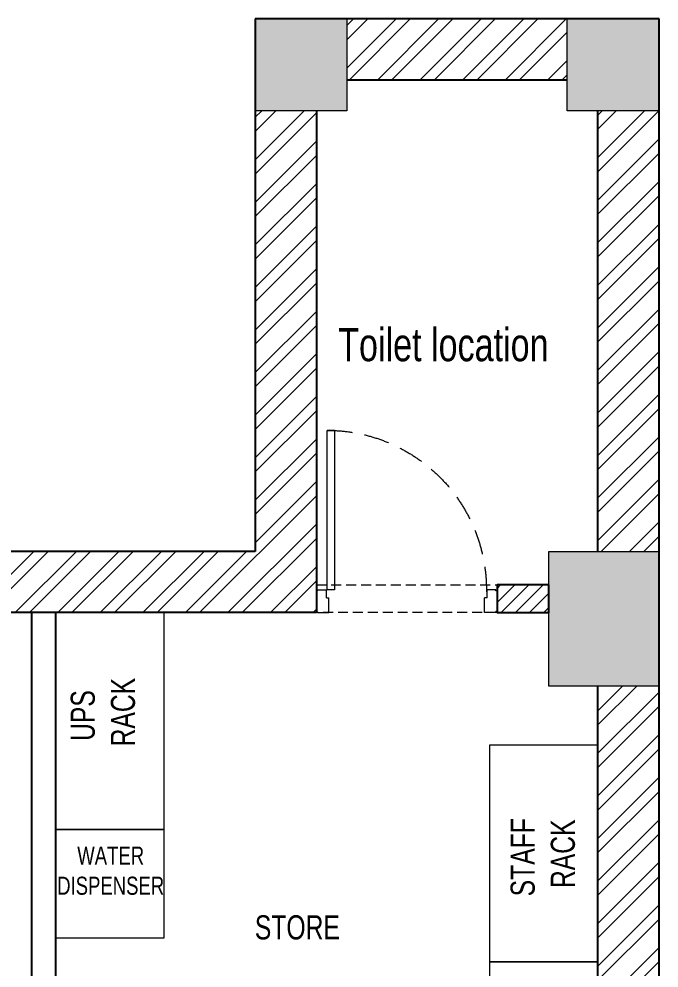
# Model space of a CAD drawing. Header units: feet. Extents: x 3051934 to 3057192, y -6064075 to -6046138.
# Drawn here: x 3054535 to 3057192, y -6050077 to -6046138 of the extents above; entities that cross this region are included whole.
import ezdxf

# ---------------------------------------------------------------- set-up
doc = ezdxf.new("R2010")
doc.units = ezdxf.units.FT
doc.header["$LTSCALE"] = 33
doc.header["$MEASUREMENT"] = 0
doc.linetypes.add('a_p6_plan_L18$0$HIDDEN', pattern=[0.375, 0.25, -0.125])
doc.linetypes.add('HIDDEN2', pattern=[4.7625, 3.175, -1.5875])
for name, color, linetype, lineweight in [('A-COL', 243, 'Continuous', 9), ('column hatch', 5, 'Continuous', 0), ('Door', 2, 'Continuous', 13), ('LENS-CURTAIN', 5, 'a_p6_plan_L18$0$HIDDEN', 9), ('LENS-DIM', 252, 'Continuous', 5), ('LENS-DOOR', 34, 'Continuous', 20), ('LENS-PARTITION', 21, 'Continuous', 25), ('LENS-TEXT', 31, 'Continuous', 5), ('LENS_TEXT', 31, 'Continuous', 5), ('LK-FF&E WALL', 1, 'Continuous', 9), ('LN-HATCH', 251, 'Continuous', 0), ('TEXT', 1, 'Continuous', 0)]:
    doc.layers.add(name, color=color, linetype=linetype, lineweight=lineweight)
doc.layers.add('A-WALL', color=1, linetype='Continuous')
doc.styles.add('LK TXT', font='GILC____.TTF', dxfattribs={"height": 100})
doc.styles.get("Standard").update_dxf_attribs({"font": 'GILC____.TTF'})

# ---------------------------------------------------------------- blocks, each defined once
blk = doc.blocks.new('*U42')
at = {"layer": 'LENS-DOOR'}
for p, q in [((548121.7, 1779235.3), (548121.7, 1778573.8)), ((548121.7, 1779235.3), (548153, 1779235.3)), ((548153, 1778573.8), (548153, 1779235.3)), ((547447.3, 1778568.6), (547452.5, 1778568.6)), ((547447.3, 1778484.1), (547447.3, 1778568.6)), ((547452.5, 1778573.8), (547488.9, 1778573.8)), ((547452.5, 1778568.6), (547452.5, 1778573.8)), ((547488.9, 1778539.9), (547488.9, 1778573.8)), ((548121.7, 1778573.8), (548153, 1778573.8)), ((548192.1, 1778573.8), (548155.6, 1778573.8)), ((548155.6, 1778539.9), (548155.6, 1778573.8)), ((548192.1, 1778568.6), (548192.1, 1778573.8)), ((548197.3, 1778568.6), (548192.1, 1778568.6)), ((548197.3, 1778484.1), (548197.3, 1778568.6)), ((547488.9, 1778539.9), (547499.3, 1778539.9)), ((547499.3, 1778478.9), (547499.3, 1778539.9)), ((548145.2, 1778478.9), (548145.2, 1778539.9)), ((548155.6, 1778539.9), (548145.2, 1778539.9)), ((547447.3, 1778484.1), (547452.5, 1778484.1)), ((547452.5, 1778478.9), (547452.5, 1778484.1)), ((547452.5, 1778478.9), (547499.3, 1778478.9)), ((548192.1, 1778478.9), (548145.2, 1778478.9)), ((548192.1, 1778478.9), (548192.1, 1778484.1)), ((548197.3, 1778484.1), (548192.1, 1778484.1))]:
    blk.add_line(p, q, dxfattribs=at)
at = {"layer": 'LENS-DOOR', "color": 7, "linetype": 'HIDDEN2'}
blk.add_ellipse((548153, 1778573.8), major_axis=(-661.5, 0), ratio=1, start_param=-1.570791, end_param=0.051209, dxfattribs=at)
blk = doc.blocks.new('A$C6784298c')
at = {"layer": 'column hatch'}
h = blk.add_hatch(color=8, dxfattribs=at)
h.dxf.hatch_style = 1
h.paths.add_polyline_path([(1420.1, 422.7), (912.1, 422.7), (912.1, 143.3), (1420.1, 143.3)])
h.paths.add_polyline_path([(-3456.7, 422.7), (-3837.7, 422.7), (-3837.7, 143.3), (-3456.7, 143.3)])
h.paths.add_polyline_path([(1420.1, 5731.3), (1039.1, 5731.3), (1039.1, 5324.9), (1420.1, 5324.9)])
h.paths.add_polyline_path([(1420.1, 11344.7), (962.9, 11344.7), (962.9, 11090.7), (962.9, 10785.9), (1420.1, 10785.9)])
h.paths.add_polyline_path([(1420.1, 13554.5), (1039.1, 13554.5), (1039.1, 13173.5), (1420.1, 13173.5)])
h.paths.add_polyline_path([(124.7, 13554.5), (-256.3, 13554.5), (-256.3, 13173.5), (124.7, 13173.5)])
at = {"layer": 'LN-HATCH'}
h = blk.add_hatch(dxfattribs=at)
h.set_pattern_fill('ANSI32', color=256, scale=333, angle=180)
h.set_pattern_definition([(225, (-5762440.72, 5286725.53), (88.2999593, -88.2999593), []), (225, (-5762499.58, 5286725.53), (88.2999593, -88.2999593), [])])
h.paths.add_polyline_path([(-3583.7, -2879.3), (-3837.7, -2879.3), (-3837.7, -4352.5), (-2821.7, -4352.5), (-2821.7, -4098.5), (-3583.7, -4098.5)])
h.paths.add_polyline_path([(-3583.7, 143.3), (-3837.7, 143.3), (-3837.7, -2498.3), (-3583.7, -2498.3)])
h.paths.add_polyline_path([(-3583.7, 11090.7), (-3456.7, 11090.7), (-3456.7, 11217.7), (-3583.7, 11217.7), (-3583.7, 11344.7), (-3837.7, 11344.7), (-3837.7, 422.7), (-3583.7, 422.7)])
h.paths.add_polyline_path([(1420.1, 143.3), (1166.1, 143.3), (1166.1, -3996.9), (1420.1, -3996.9)])
h.paths.add_polyline_path([(1039.1, -4098.5), (327.9, -4098.5), (327.9, -4352.5), (1039.1, -4352.5)])
h.paths.add_polyline_path([(1420.1, 5324.9), (1166.1, 5324.9), (1166.1, 422.7), (1420.1, 422.7)])
h.paths.add_polyline_path([(1420.1, 10785.9), (1166.1, 10785.9), (1166.1, 5731.3), (1420.1, 5731.3)])
h.paths.add_polyline_path([(1420.1, 13173.5), (1166.1, 13173.5), (1166.1, 11344.7), (1420.1, 11344.7)])
h.paths.add_polyline_path([(1039.1, 13554.5), (124.7, 13554.5), (124.7, 13300.5), (1039.1, 13300.5)])
h.paths.add_polyline_path([(-2.3, 13173.5), (-256.3, 13173.5), (-256.3, 11344.7), (-2288.3, 11344.7), (-2288.3, 11090.7), (-2.3, 11090.7)])
h = blk.add_hatch(dxfattribs=at)
h.set_pattern_fill('ANSI31', color=256, scale=333, angle=180)
h.paths.add_polyline_path([(962.9, 11205.7), (747.7, 11205.7), (747.7, 11090.7), (962.9, 11090.7)])
at = {"layer": 'A-COL'}
for p, q in [((124.7, 13554.5), (124.7, 13173.5)), ((1039.1, 13173.5), (1039.1, 13554.5)), ((124.7, 13173.5), (-256.3, 13173.5)), ((1420.1, 13173.5), (1039.1, 13173.5)), ((962.9, 11090.7), (962.9, 11344.7)), ((962.9, 11344.7), (1420.1, 11344.7)), ((962.9, 10785.9), (962.9, 11090.7)), ((1420.1, 10785.9), (962.9, 10785.9))]:
    blk.add_line(p, q, dxfattribs=at)
at = {"layer": 'A-WALL'}
for p, q in [((1420.1, 13554.5), (-256.3, 13554.5)), ((-256.3, 13554.5), (-256.3, 11344.7)), ((1420.1, -4352.5), (1420.1, 13554.5)), ((1039.1, 13300.5), (124.7, 13300.5)), ((-2.3, 13173.5), (-2.3, 11090.7)), ((1166.1, 11344.7), (1166.1, 13173.5)), ((-256.3, 11344.7), (-2288.3, 11344.7)), ((-2.3, 11090.7), (-2288.3, 11090.7)), ((1166.1, 5731.3), (1166.1, 10785.9))]:
    blk.add_line(p, q, dxfattribs=at)
blk.add_lwpolyline([(962.9, 11205.7), (747.7, 11205.7), (747.7, 11090.7), (962.9, 11090.7)], close=True, dxfattribs=at)
at = {"layer": 'LENS-CURTAIN', "ltscale": 5}
blk.add_lwpolyline([(-2.3, 11205.7), (747.7, 11205.7), (747.7, 11090.7), (-2.3, 11090.7)], close=True, dxfattribs=at)
at = {"layer": 'Door', "xscale": -1}
blk.add_blockref('*U42', (548195, -1767388.2), dxfattribs=at)
at = {"layer": 'TEXT', "insert": (-2.3, 12132.1), "char_height": 138.07, "attachment_point": 7}
blk.add_mtext_dynamic_manual_height_columns('{\\W2.300817; }Toilet location', width=1146.932, gutter_width=690.3, heights=[0], dxfattribs=at)

msp = doc.modelspace()

# ---------------------------------------------------------------- linework, layer by layer
at = {"layer": 'LENS-PARTITION'}
msp.add_lwpolyline([(3054587.3, -6050202.2), (3054687.3, -6050202.2), (3054687.3, -6048602.2), (3054587.3, -6048602.2)], close=True, dxfattribs=at)
at = {"layer": 'LK-FF&E WALL'}
for points in [[(3054687.3, -6048602.2), (3054687.3, -6049502.2), (3055137.3, -6049502.2), (3055137.3, -6048602.2)], [(3056937.6, -6050052.2), (3056937.6, -6049152.2), (3056487.6, -6049152.2), (3056487.6, -6050052.2)], [(3054687.3, -6049952.2), (3055137.3, -6049952.2), (3055137.3, -6049502.2), (3054687.3, -6049502.2)], [(3056937.6, -6050952.2), (3056937.6, -6050052.2), (3056487.6, -6050052.2), (3056487.6, -6050952.2)]]:
    msp.add_lwpolyline(points, close=True, dxfattribs=at)

# ---------------------------------------------------------------- block references
at = {"layer": 'LENS-DIM', "color": 2}
msp.add_blockref('A$C6784298c', (3055771.5, -6059692.9), dxfattribs=at)

# ---------------------------------------------------------------- texts
at = {"layer": 'LENS-TEXT', "color": 0, "linetype": 'Continuous', "ltscale": 3, "char_height": 100, "attachment_point": 5, "rotation": 90, "style": 'LK TXT'}
for s, width, insert in [('UPS\\P RACK', 1099.487, (3054883.6, -6049029.5)), ('STAFF\\P RACK', 783.964, (3056709.6, -6049617.4))]:
    msp.add_mtext_dynamic_manual_height_columns(s, width=width, gutter_width=1, heights=[0], dxfattribs=dict(at, insert=insert))
at = {"layer": 'LENS-TEXT', "color": 0, "linetype": 'Continuous', "ltscale": 3, "insert": (3054915.4, -6049673.7), "char_height": 75, "attachment_point": 5, "style": 'LK TXT'}
msp.add_mtext_dynamic_manual_height_columns('WATER \\PDISPENSER', width=264.162, gutter_width=0.75, heights=[0], dxfattribs=at)
at = {"layer": 'LENS_TEXT', "linetype": 'Continuous', "ltscale": 3, "insert": (3055690.4, -6049909.2), "char_height": 100, "attachment_point": 5}
msp.add_mtext_dynamic_manual_height_columns('{\\C7;STORE}', width=1531.99, gutter_width=1, heights=[0], dxfattribs=at)

doc.saveas('drawing.dxf')
